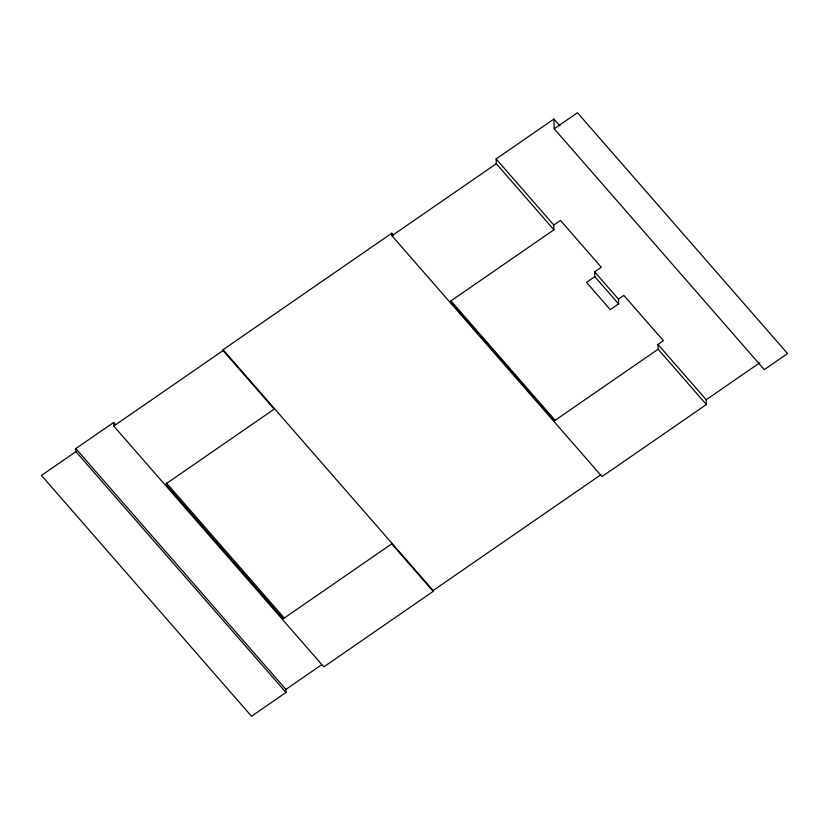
<?xml version="1.0" encoding="UTF-8"?>
<svg xmlns="http://www.w3.org/2000/svg" width="829" height="829" viewBox="0 0 829 829"><rect width="100%" height="100%" fill="white"/><g stroke="black" fill="none" stroke-linecap="round" stroke-linejoin="round"><path stroke-width="1.24" d="M75.812 448.582L75.905 451.629L41.45 475.431L251.529 716.266L285.984 692.464L285.891 689.417L75.812 448.582L113.646 422.458L115.345 424.407M553.927 229.799L553.793 225.022L560.477 220.41L601.305 267.27L594.652 271.871L594.797 276.648L586.486 282.378L610.268 309.642L618.569 303.901L618.434 299.124L623.843 295.393L663.366 340.709L657.957 344.439L658.102 349.216L554.549 420.707L450.385 301.279L553.927 229.799L496.281 163.707L496.136 158.93L553.927 119.034L559.886 125.853M391.692 542.995L391.713 543.865L283.176 618.797L165.655 484.074L274.192 409.143L223.084 350.553L223.063 349.693L391.858 233.167L393.557 235.115M223.063 349.693L433.142 590.528L433.173 591.388L323.838 666.879L113.749 426.033L223.084 350.553M657.957 344.439L706.215 399.765L706.36 404.542L602.009 476.582L391.93 235.737L496.281 163.707M554.218 128.785L577.471 112.734L787.55 353.568L764.297 369.62L554.218 128.785L553.927 119.034M285.891 689.417L321.621 664.744M706.215 399.765L759.81 362.77M433.142 590.528L600.88 474.737M496.136 158.93L553.793 225.022M594.652 271.871L618.434 299.124M594.797 276.648L618.569 303.901M658.102 349.216L706.36 404.542M450.541 300.44L555.161 420.376M391.713 543.865L433.173 591.388M166.38 482.913L284.606 618.444M75.905 451.629L285.984 692.464M391.858 233.167L391.93 235.737M274.171 408.282L274.192 409.143M113.646 422.458L113.749 426.033"/></g></svg>
